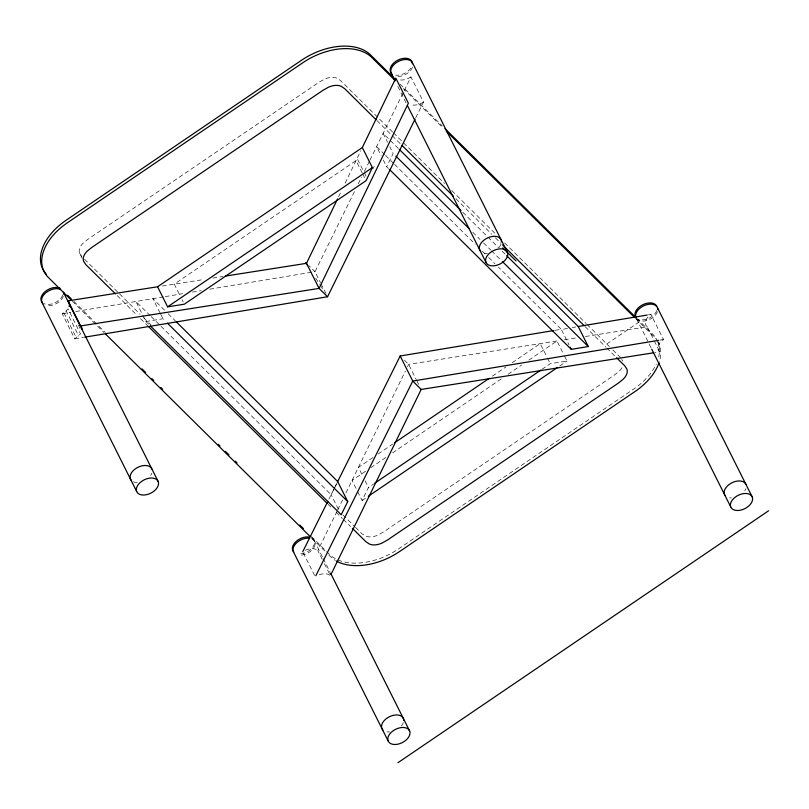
<?xml version="1.0" encoding="UTF-8"?>
<svg xmlns="http://www.w3.org/2000/svg" width="809" height="809" viewBox="0 0 809 809"><rect width="100%" height="100%" fill="white"/><g stroke="black" fill="none" stroke-linecap="round" stroke-linejoin="round"><path stroke-width="0.61" stroke-dasharray="4.04 3.03" d="M338.627 196.708L341.347 191.066M345.15 183.168L360.753 150.808M322.235 559.312L317.866 550.585L337.161 510.995M337.717 509.862L342.672 499.689M345.979 492.903L405.319 371.159M407.534 366.629L408.636 364.363L559.423 340.589M357.629 491.609L362.098 500.518L368.439 487.493L373.637 483.954M354.413 191.682L314.994 271.672L320.455 282.584M358.296 183.795L361.633 177.029M364.404 171.397L369.4 161.254M369.956 160.131L403.711 91.629M404.267 90.497L410.942 76.946L423.501 102.025L415.684 117.871M373.131 168.555L374.213 166.361M388.451 168.444L386.662 166.674L393.164 153.467L389.817 146.783M328.909 499.163L333.874 489.212M334.42 488.11L336.595 483.731M338.395 509.185L331.144 494.693L335.007 487.058M335.553 485.966L337.768 481.608M66.186 310.949L67.976 308.826L80.526 333.905L74.792 338.84L62.232 313.761L66.186 310.949L78.746 336.028M372.939 457.53L358.397 467.43L362.857 476.349M378.137 453.991L392.689 444.08M492.428 376.155L505.938 366.962M512.168 362.715L540.22 343.613L546.924 356.991M541.959 369.339L550.272 363.676L566.998 361.036L564.207 355.464M365.567 471.253L352.046 480.455L357.072 490.487M370.775 467.713L386.368 457.095M392.618 452.848L501.823 378.501M508.072 374.254L521.593 365.051M528.874 360.096L556.956 340.973L563.651 354.352M362.098 500.518L367.296 496.979M559.717 365.992L566.998 361.036M606.77 343.987L639.13 321.992M567.463 328.454L561.486 329.546L498.496 267.223M572.256 327.584L575.846 326.927M62.232 313.761L70.828 312.335M75.743 311.516L164.035 296.812M165.269 296.61L182.591 293.718M192.491 292.069L201.158 290.633M209.814 289.187L314.994 271.672L309.068 265.807M150.241 315.672L135.912 301.494L145.954 321.557L162.943 318.726L165.633 321.395M74.792 338.84L83.509 337.393M555.045 330.335L561.234 329.303L569.051 344.907M648.474 314.853L650.942 314.438L663.501 339.517A11.852 7.443 -26.6 0 0 659.284 351.5L659.77 351.824L654.794 352.603M659.77 340.134L663.501 339.517M162.336 286.022L204.212 279.429M212.939 278.053L222.92 276.476M564.369 339.8L577.97 337.656M585.392 336.493L647.21 326.745L653.763 339.831M647.21 326.745L646.735 326.421A11.852 7.443 -26.6 0 1 650.942 314.438M400.121 84.217L442.26 125.911M636.794 318.422L652.934 334.39A54.061 33.948 -26.6 0 1 656.412 338.809M403.195 88.515L441.765 126.689M635.54 318.443L654.188 336.898A54.061 33.948 -26.6 0 1 657.07 340.377M392.608 132.049L340.64 80.627L337.09 78.23A14.077 8.838 -26.6 0 0 324.389 79.211L318.908 82.306L87.847 239.343L83.135 243.185A14.077 8.838 -26.6 0 0 79.595 253.247L82.114 258.263M393.508 132.939L444.586 183.481M451.756 190.58L496.554 234.913M504.624 242.892L586.161 323.59M587.061 324.48L609.379 346.555M612.838 349.984L620.634 357.699M376.964 120.622L391.323 134.83M392.223 135.72L400.303 143.709M455.942 198.771L491.842 234.297M495.432 237.846L500.811 243.175M585.17 326.654L605.81 347.081M606.71 347.971L615.679 356.85M398.331 148.462L383.122 133.404L387.582 142.323M462.778 212.231L498.577 247.665M502.156 251.205L505.736 254.744M472.82 232.294L479.98 239.383M483.56 242.922L490.729 250.011M491.619 250.891L501.469 260.64M384.679 154.59L376.62 146.611L381.079 155.53M385.58 155.48L393.649 163.458M394.539 164.348L475.196 244.166M482.366 251.265L485.056 253.925M488.646 257.464L494.916 263.673M164.561 310.211L152.901 298.663L160.152 313.154M168.151 313.761L175.32 320.86M151.131 316.562L160.091 325.42M160.981 326.31L331.144 494.693M84.5 259.214L118.599 292.959M119.499 293.849L140.139 314.266M143.729 317.826L150.909 324.925M342.955 514.979L354.625 526.517M355.525 527.407L361.805 533.627L365.355 536.013A14.077 8.838 -26.6 0 0 378.066 535.032L383.537 531.948L614.597 374.901L619.31 371.068A14.077 8.838 -26.6 0 0 622.778 365.901M145.954 321.557L148.644 324.217M117.234 295.649L136.974 315.186M140.564 318.746L147.744 325.845M328.13 504.351L330.82 507.021M336.21 512.34L342.49 518.559M343.39 519.449L350.57 526.558M73.892 301.454L105.271 332.509M311.465 536.549L325.805 550.747M326.705 551.637L329.394 554.296A54.061 33.948 -26.6 0 0 398.433 548.967L633.73 389.038A54.061 33.948 -26.6 0 0 656.271 363.979M72.456 301.302L103.835 332.357M311.819 538.167L325.269 551.475M328.858 555.025L330.648 556.804A54.061 33.948 -26.6 0 0 335.3 560.425M404.419 360.177L408.636 364.363L416.281 379.623M621.747 359.358L622.849 361.006M79.595 253.247L81.81 256.544M315.702 278.124L319.656 284.333M320.313 285.375L323.61 290.542M659.133 344.3L657.879 341.792A54.061 33.948 -26.6 0 1 658.415 358.104M654.309 340.923L659.77 351.824M636.501 318.726L651.164 348.001M547.481 358.104L550.272 363.676M397.866 86.472L406.33 103.36M383.314 159.99L386.662 166.674M357.659 159.494L363.797 171.751M364.363 172.863L366.032 176.21M362.169 172.863L356.031 160.597L174.269 284.141L179.851 295.285M362.735 173.975L364.96 178.435M416.827 380.715L419.011 385.074M321.001 283.666L325.916 293.485M365.092 480.809L368.439 487.493M314.216 540.442L322.73 557.462M323.297 558.584L330.062 572.105M324.419 563.671L330.426 575.664A11.852 7.443 -26.6 0 0 318.928 574.906M182.086 299.745L183.198 301.969M303.274 552.84L315.288 576.837M160.708 314.266L162.943 318.726M78.392 325.147L80.03 328.414M63.871 312.84L76.43 337.919M305.418 550.241A11.852 7.443 -26.6 0 1 317.866 550.585M423.501 102.025A11.852 7.443 -26.6 0 1 410.102 104.361M410.942 76.946A11.852 7.443 -26.6 0 1 399.828 79.939M403.317 722.619A11.852 7.443 -26.6 0 1 401.062 726.28M389.645 731.923A11.852 7.443 -26.6 0 1 386.975 731.842M312.011 538.895A11.852 7.443 -26.6 0 1 312.83 549.129A11.852 7.443 -26.6 0 1 298.44 555.045M311.384 537.641A11.852 7.443 -26.6 0 1 312.203 547.875A11.852 7.443 -26.6 0 1 297.813 553.791M745.928 488.626A11.852 7.443 -26.6 0 1 744.796 490.841M731.336 497.96A11.852 7.443 -26.6 0 1 729.587 497.848M657.393 311.819A11.852 7.443 -26.6 0 1 648.039 320.162A11.852 7.443 -26.6 0 1 637.017 319.221M656.766 310.565A11.852 7.443 -26.6 0 1 638.139 319.151M501.095 243.984A11.852 7.443 -26.6 0 1 498.84 247.645M487.423 253.278A11.852 7.443 -26.6 0 1 484.753 253.207M412.56 67.177A11.852 7.443 -26.6 0 1 396.218 76.4M410.8 68.148A11.852 7.443 -26.6 0 1 395.591 75.146M151.859 473.174A11.852 7.443 -26.6 0 1 150.727 475.389M137.267 482.508A11.852 7.443 -26.6 0 1 133.232 481.749M63.324 296.367A11.852 7.443 -26.6 0 1 46.983 305.59M62.697 295.113A11.852 7.443 -26.6 0 1 44.07 303.699M657.666 341.317A54.061 33.948 -26.6 0 1 658.89 363.12"/><path stroke-width="1.21" d="M337.535 198.963L306.51 263.319L319.07 288.398L327.554 296.751L415.128 119.004M362.331 147.551L395.803 78.109L408.363 103.188L319.07 288.398L80.637 325.936L68.077 300.857L157.563 286.77L362.331 147.551L372.373 167.605L366.083 180.66L184.321 304.204L167.615 306.833L157.563 286.77M330.982 574.532L421.196 389.442L653.551 352.805M302.728 551.758L327.797 501.408M553.801 330.537L400.192 355.99L337.687 481.537L347.739 501.6L341.186 514.757L150.434 325.987M315.854 575.705L412.752 381.069L400.192 355.99M394.762 442.665L489.314 378.278M374.678 483.246L540.918 370.047M167.615 306.833L372.373 167.605M368.338 496.271L557.644 367.407M397.947 762.715L768.55 510.823M84.753 337.181L327.554 296.751M506.636 255.634L578.233 326.492L647.24 315.055M389.351 169.334L571.285 349.367L588.285 346.545L578.233 326.492M658.536 340.346L412.752 381.069L421.196 389.442M225.418 276.081L306.51 263.319L305.832 262.601L307.804 265.706M395.641 79.778L370.542 54.941A54.061 33.948 -26.6 0 0 301.504 60.27L66.196 220.2A54.061 33.948 -26.6 0 0 46.214 274.029M444.95 128.57L635.904 317.532M395.116 80.526L371.796 57.449A54.061 33.948 -26.6 0 0 302.758 62.778L67.46 222.708A54.061 33.948 -26.6 0 0 48.257 277.345L71.566 300.412M446.255 131.129L634.64 317.553M376.064 119.732L344.654 88.646L341.115 86.26A14.077 8.838 -26.6 0 0 328.403 87.241L322.933 90.325L91.872 247.372L87.15 251.205A14.077 8.838 -26.6 0 0 83.62 261.267L85.825 264.573L115.444 293.879M402.093 145.489L453.252 196.102M502.611 244.955L584.27 325.764M616.579 357.74L624.659 365.729L626.864 369.035A14.077 8.838 -26.6 0 1 623.324 379.087L618.612 382.93L387.551 539.977L382.081 543.061A14.077 8.838 -26.6 0 1 369.369 544.042L365.82 541.646L352.36 528.328M502.763 247.807L516.051 260.963M399.231 149.352L460.988 210.461M395.854 156.127L469.24 228.755M502.359 261.519L588.285 346.545M176.22 321.749L337.768 481.608M167.433 323.165L347.739 501.6M148.644 326.735L327.23 503.461M67.612 295.245L71.202 298.794M142.03 368.884L145.61 372.433M151.89 378.642L153.68 380.412M160.849 387.511L162.649 389.281M218.228 444.283L220.018 446.062M225.398 451.382L228.987 454.931M235.257 461.14L237.057 462.92M299.805 525.021L303.395 528.57M105.625 334.127L310.029 536.397M657.454 307.703L752.269 497.039A11.852 7.443 -26.6 0 1 738.536 510.459A11.852 7.443 -26.6 0 1 733.723 498.465A11.852 7.443 -26.6 0 1 752.269 497.039M651.73 349.134L730.749 506.94M570.163 347.142L571.285 349.367M507.435 252.398A11.852 7.443 -26.6 0 0 488.899 253.824A11.852 7.443 -26.6 0 0 493.702 265.817A11.852 7.443 -26.6 0 0 507.435 252.398L412.62 63.051A11.852 7.443 -26.6 0 0 397.704 61.787A11.852 7.443 -26.6 0 0 392.183 74.58M391.101 72.962L395.055 80.839M407.453 105.615L485.916 262.298M330.628 573.227L409.657 731.033A11.852 7.443 -26.6 0 1 395.914 744.462A11.852 7.443 -26.6 0 1 391.111 732.469A11.852 7.443 -26.6 0 1 409.657 731.033M388.138 740.943L293.323 551.596A11.852 7.443 -26.6 0 1 297.399 542.141A11.852 7.443 -26.6 0 1 309.726 538.248M158.2 481.588A11.852 7.443 -26.6 0 0 139.654 483.013A11.852 7.443 -26.6 0 0 144.457 495.007A11.852 7.443 -26.6 0 0 158.2 481.588L63.385 292.241A11.852 7.443 -26.6 0 1 63.729 294.203M41.866 302.151L136.681 491.488M68.077 300.857A11.852 7.443 -26.6 0 1 69.109 306.611M80.637 325.936A11.852 7.443 -26.6 0 1 82.073 329.516M382.94 730.021A11.852 7.443 -26.6 0 1 389.847 716.521A11.852 7.443 -26.6 0 1 403.731 720.455M293.778 551.971A11.852 7.443 -26.6 0 1 295.669 541.878A11.852 7.443 -26.6 0 1 309.099 536.994M725.552 496.028A11.852 7.443 -26.6 0 1 731.073 483.236A11.852 7.443 -26.6 0 1 745.989 484.5M635.935 317.603A11.852 7.443 -26.6 0 1 645.349 305.135A11.852 7.443 -26.6 0 1 657.798 309.655M635.308 316.349A11.852 7.443 -26.6 0 1 643.297 304.467A11.852 7.443 -26.6 0 1 656.827 306.449M480.718 251.387A11.852 7.443 -26.6 0 1 487.625 237.886A11.852 7.443 -26.6 0 1 501.509 241.82M391.556 73.326A11.852 7.443 -26.6 0 1 398.463 59.826A11.852 7.443 -26.6 0 1 412.337 63.759M131.483 480.576A11.852 7.443 -26.6 0 1 137.004 467.784A11.852 7.443 -26.6 0 1 151.92 469.048M42.948 303.769A11.852 7.443 -26.6 0 1 45.941 292.696A11.852 7.443 -26.6 0 1 60.554 289.45M42.321 302.515A11.852 7.443 -26.6 0 1 45.314 291.442A11.852 7.443 -26.6 0 1 59.927 288.196M658.89 363.12A54.061 33.948 -26.6 0 1 634.984 391.546L399.686 551.475A54.061 33.948 -26.6 0 1 336.362 561.041"/></g></svg>
